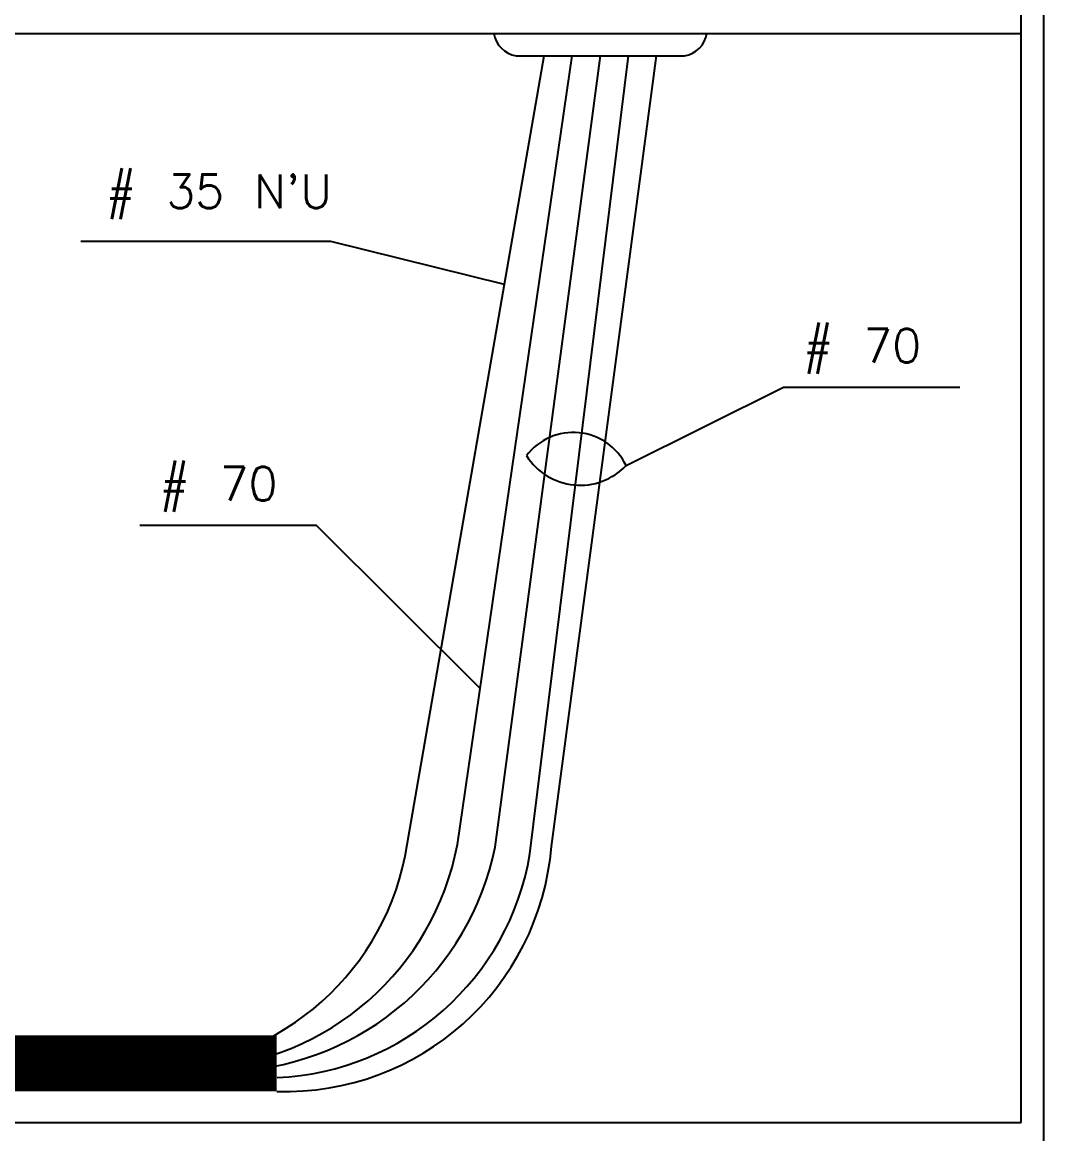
# Model space of a CAD drawing. Extents: x 0 to 0.454, y -0.021 to 0.524.
# Drawn here: x 0.3188 to 0.4098, y 0.0556 to 0.1546 of the extents above; entities that cross this region are included whole.
import ezdxf

# ---------------------------------------------------------------- set-up
doc = ezdxf.new("R2010")
doc.units = 0
doc.header["$MEASUREMENT"] = 0
doc.layers.add('DETALHES-DIVERSOS', color=7, linetype='CONTINUOUS')
doc.styles.add('R60', font='txt', dxfattribs={"height": 0.15, "bigfont": 'RHENO'})

msp = doc.modelspace()

# ---------------------------------------------------------------- linework, layer by layer
at = {"layer": 'DETALHES-DIVERSOS'}
for p, q in [((0.4097755776456982, 0.05462797978192455), (0.4097755776456982, 0.4546279797819243)), ((0.4077755776456984, 0.05662797978192472), (0.4077755776456984, 0.4526279797819244)), ((0.05177557764569841, 0.1536279797819246), (0.4077755776456984, 0.1536279797819247)), ((0.3530755498379081, 0.08138802657986972), (0.3652755776456981, 0.1516279797819247)), ((0.3575363447388953, 0.08138802657986972), (0.3677755776456981, 0.1516279797819247)), ((0.3609047014958144, 0.08114095750752696), (0.3702755776456981, 0.1516279797819247)), ((0.3627755776456981, 0.1516279797819247), (0.3777755776456981, 0.1516279797819249)), ((0.3639999465901157, 0.08056446464036497), (0.3727755776456981, 0.1516279797819249)), ((0.3659189042295917, 0.08122656541382625), (0.3752755776456981, 0.1516279797819249)), ((0.3462685761091991, 0.1351089572617641), (0.3240005309471569, 0.1351089572617641)), ((0.3617381710712285, 0.1312618563466376), (0.3462685761091991, 0.1351089572617641)), ((0.3725680011218576, 0.1151521245649663), (0.386588029834826, 0.1221334656325149)), ((0.386588029834826, 0.1221334656325149), (0.4023066486482297, 0.1221334656325149)), ((0.3292490712347298, 0.1098356637726596), (0.3449676900481334, 0.1098356637726596)), ((0.3595611988814328, 0.09527829174986394), (0.3449676900481334, 0.1098356637726596)), ((0.05177557764569855, 0.05662797978192444), (0.4077755776456984, 0.05662797978192472))]:
    msp.add_line(p, q, dxfattribs=at)
at = {"layer": 'DETALHES-DIVERSOS', "const_width": 0.005}
msp.add_lwpolyline([(0.08608473889407449, 0.06190972271224197), (0.3414523453149191, 0.06190972271224197)], dxfattribs=at)
at = {"layer": 'DETALHES-DIVERSOS'}
for centre, radius, start, end in [((0.3631829318589583, 0.154035333995185), 0.002441575672216669, 189.6041816505966, 260.3958183494912), ((0.3773682234324388, 0.154035333995185), 0.002441575672216669, 279.6041816507254, 350.3958183494034), ((0.3678686913550705, 0.1128688280761342), 0.005224648805435005, 25.9141489838781, 142.8392840035459), ((0.3684742760547546, 0.1190193216752145), 0.005631500547326551, 212.1235219944582, 316.6299109929722), ((0.3297902933987321, 0.08500400780793825), 0.023564347809348, 272.2488389565938, 351.1730087288565), ((0.3334761298976615, 0.08590488816826251), 0.02448052239669368, 272.9952128430639, 349.3675286209164), ((0.3422020834837837, 0.08318493231811872), 0.02379753741925016, 268.2181120719112, 355.2796295971599), ((0.3364210829501716, 0.08615980163021135), 0.02499272641022473, 273.3873254631305, 348.4155423012609), ((0.3404399073317951, 0.08449720670132777), 0.02388601913194551, 272.5177985320918, 350.5233184102147)]:
    msp.add_arc(centre, radius, start, end, dxfattribs=at)

# ---------------------------------------------------------------- texts
at = {"layer": 'DETALHES-DIVERSOS', "style": 'R60'}
for s, p in [("# 35 N'U", (0.3262358791239079, 0.138073182825527)), ('# 70', (0.3883345422801908, 0.1243151343329274)), ('# 70', (0.3309955836800946, 0.112017332473072))]:
    msp.add_text(s, height=0.003, dxfattribs=at).set_placement(p)

doc.saveas('drawing.dxf')
